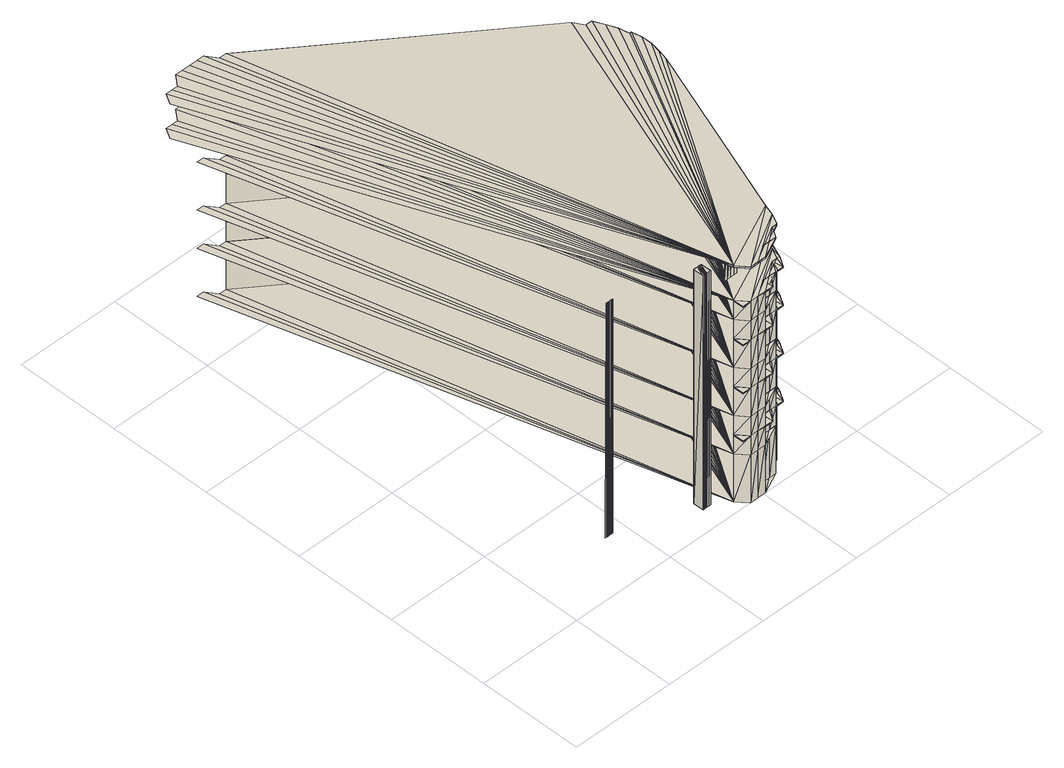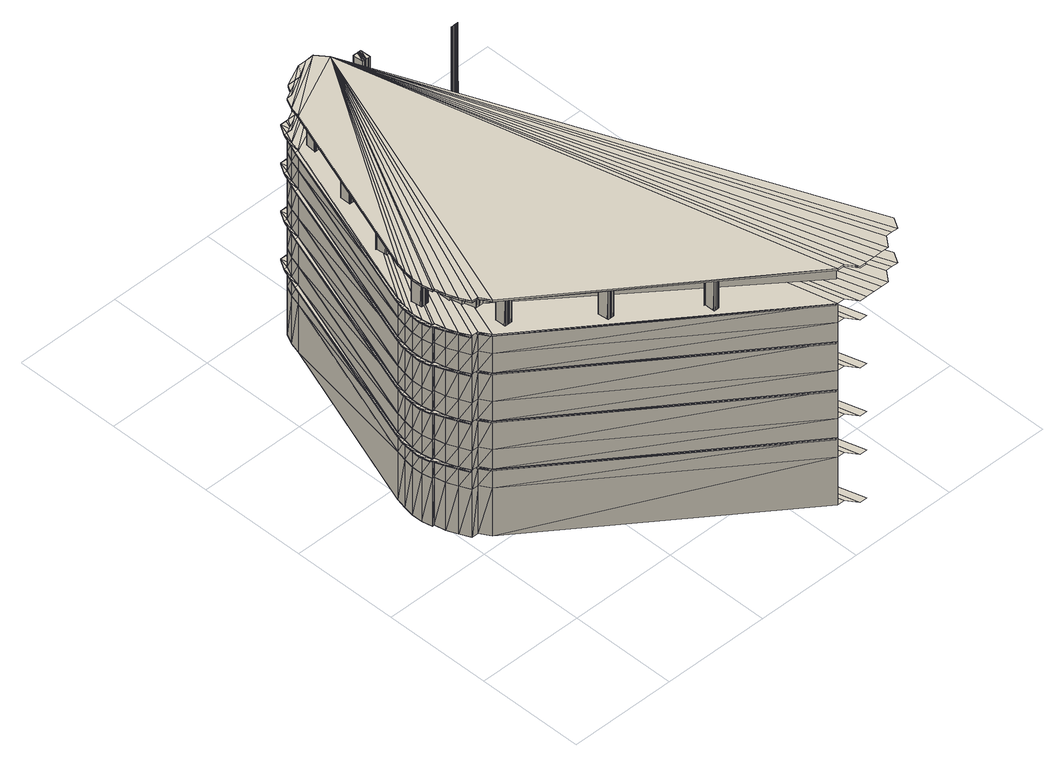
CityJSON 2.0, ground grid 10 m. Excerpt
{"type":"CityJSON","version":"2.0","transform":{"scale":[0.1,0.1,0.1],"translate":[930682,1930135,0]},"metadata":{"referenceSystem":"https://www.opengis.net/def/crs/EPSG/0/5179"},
"CityObjects":{
"building1":{"type":"Building","geometry":[{"type":"MultiSurface","lod":"3","boundaries":[[[0,1,2]],[[3,4,2]],[[5,6,7]],[[2,4,0]],[[0,1,8]],[[1,5,7]],[[9,8,1]],[[8,4,0]],[[6,1,7]],[[1,0,7]],[[4,7,0]],[[9,1,7]],[[7,4,9]],[[8,9,4]],[[4,7,10]],[[7,4,11]],[[11,10,7]],[[10,11,4]],[[12,13,11]],[[10,11,13]],[[11,10,12]],[[13,12,10]],[[13,14,10]],[[14,15,10]],[[12,11,16]],[[10,15,13]],[[17,11,12]],[[12,13,16]],[[13,12,14]],[[14,16,13]],[[16,14,12]],[[15,14,13]],[[16,17,12]],[[16,11,17]],[[16,14,17]],[[15,17,14]],[[17,15,16]],[[14,16,15]],[[18,19,20]],[[21,22,23]],[[24,25,26]],[[27,26,25]],[[28,18,20]],[[29,21,23]],[[30,31,24]],[[25,24,31]],[[26,27,32]],[[33,32,27]],[[25,34,27]],[[31,34,25]],[[32,33,35]],[[36,35,33]],[[27,34,33]],[[35,36,37]],[[38,39,30]],[[31,30,39]],[[40,37,36]],[[24,26,41]],[[33,34,36]],[[39,34,31]],[[30,24,41]],[[26,32,41]],[[42,28,20]],[[43,29,23]],[[39,38,44]],[[36,34,40]],[[45,44,38]],[[32,35,41]],[[44,34,39]],[[37,40,46]],[[47,46,40]],[[38,30,41]],[[35,37,41]],[[34,48,40]],[[45,38,41]],[[44,45,34]],[[40,49,47]],[[50,37,46]],[[41,34,45]],[[48,51,40]],[[41,37,52]],[[53,49,40]],[[51,53,40]],[[46,47,50]],[[49,50,47]],[[52,48,41]],[[34,41,48]],[[52,37,54]],[[55,37,50]],[[54,51,52]],[[48,52,51]],[[54,37,55]],[[56,42,20]],[[57,43,23]],[[50,49,55]],[[53,55,49]],[[51,54,53]],[[55,53,54]],[[58,56,20]],[[59,57,23]],[[60,58,20]],[[61,59,23]],[[62,63,64]],[[65,66,67]],[[68,69,70]],[[71,72,73]],[[74,60,20]],[[75,61,23]],[[76,64,63]],[[77,67,66]],[[78,70,69]],[[79,73,72]],[[80,76,63]],[[64,81,62]],[[82,77,66]],[[67,83,65]],[[84,78,69]],[[70,85,68]],[[20,79,72]],[[73,86,71]],[[87,63,88]],[[63,62,80]],[[63,89,80]],[[89,66,90]],[[66,65,82]],[[66,91,82]],[[91,69,92]],[[69,68,84]],[[69,93,84]],[[93,72,94]],[[72,71,20]],[[95,96,97]],[[98,87,99]],[[80,88,63]],[[81,80,62]],[[90,80,89]],[[82,90,66]],[[83,82,65]],[[92,82,91]],[[84,92,69]],[[85,84,68]],[[94,84,93]],[[20,94,72]],[[86,20,71]],[[23,97,96]],[[88,99,87]],[[100,74,20]],[[101,75,23]],[[102,88,103]],[[104,90,105]],[[106,92,107]],[[108,94,109]],[[110,97,111]],[[112,99,113]],[[114,100,20]],[[115,101,23]],[[63,87,116]],[[117,116,87]],[[118,116,62]],[[63,62,116]],[[116,118,63]],[[62,63,118]],[[89,63,119]],[[116,119,63]],[[66,89,120]],[[119,120,89]],[[121,120,65]],[[66,65,120]],[[120,121,66]],[[65,66,121]],[[91,66,122]],[[120,122,66]],[[69,91,123]],[[122,123,91]],[[124,123,68]],[[69,68,123]],[[123,124,69]],[[68,69,124]],[[93,69,125]],[[123,125,69]],[[72,93,126]],[[125,126,93]],[[127,126,71]],[[72,71,126]],[[126,127,72]],[[71,72,127]],[[96,95,128]],[[129,128,95]],[[87,98,117]],[[130,117,98]],[[131,114,20]],[[132,115,23]],[[133,88,102]],[[134,90,104]],[[135,92,106]],[[136,94,108]],[[137,97,110]],[[138,99,112]],[[139,88,133]],[[140,90,134]],[[141,92,135]],[[142,94,136]],[[143,97,137]],[[144,99,138]],[[145,146,117]],[[146,147,116]],[[146,148,116]],[[148,149,119]],[[149,150,120]],[[149,151,120]],[[151,152,122]],[[152,153,123]],[[152,154,123]],[[154,155,125]],[[155,156,126]],[[157,158,129]],[[159,145,130]],[[116,117,146]],[[118,116,147]],[[119,116,148]],[[120,119,149]],[[121,120,150]],[[122,120,151]],[[123,122,152]],[[124,123,153]],[[125,123,154]],[[126,125,155]],[[127,126,156]],[[128,129,158]],[[117,130,145]],[[160,146,116]],[[147,161,118]],[[162,149,120]],[[150,163,121]],[[164,152,123]],[[153,165,124]],[[166,155,126]],[[156,167,127]],[[168,169,170]],[[171,170,169]],[[161,160,118]],[[163,162,121]],[[165,164,124]],[[167,166,127]],[[116,118,160]],[[120,121,162]],[[123,124,164]],[[126,127,166]],[[72,172,20]],[[96,173,23]],[[169,168,174]],[[175,174,168]],[[126,176,72]],[[128,177,96]],[[178,179,175]],[[174,175,179]],[[155,180,126]],[[158,181,128]],[[161,147,182]],[[163,150,183]],[[165,153,184]],[[167,156,185]],[[186,182,147]],[[187,183,150]],[[188,184,153]],[[189,185,156]],[[182,190,161]],[[183,191,163]],[[184,192,165]],[[185,193,167]],[[160,161,190]],[[162,163,191]],[[164,165,192]],[[166,167,193]],[[146,145,194]],[[147,146,186]],[[148,146,195]],[[149,148,196]],[[150,149,187]],[[151,149,197]],[[152,151,198]],[[153,152,188]],[[154,152,199]],[[155,154,200]],[[156,155,189]],[[158,157,201]],[[145,159,202]],[[190,194,160]],[[191,196,162]],[[192,198,164]],[[193,200,166]],[[202,194,145]],[[194,186,146]],[[194,195,146]],[[195,196,148]],[[196,187,149]],[[196,197,149]],[[197,198,151]],[[198,188,152]],[[198,199,152]],[[199,200,154]],[[200,189,155]],[[203,201,157]],[[204,202,159]],[[146,160,194]],[[149,162,196]],[[152,164,198]],[[155,166,200]],[[205,206,178]],[[179,178,206]],[[200,207,155]],[[201,208,158]],[[206,205,209]],[[210,209,205]],[[194,190,211]],[[196,191,212]],[[198,192,213]],[[200,193,214]],[[215,211,190]],[[216,212,191]],[[217,213,192]],[[218,214,193]],[[194,202,211]],[[219,211,202]],[[211,220,194]],[[186,194,220]],[[195,194,221]],[[211,221,194]],[[196,195,212]],[[221,212,195]],[[212,222,196]],[[187,196,222]],[[197,196,223]],[[212,223,196]],[[198,197,213]],[[223,213,197]],[[213,224,198]],[[188,198,224]],[[199,198,225]],[[213,225,198]],[[200,199,214]],[[225,214,199]],[[214,226,200]],[[189,200,226]],[[201,203,227]],[[228,227,203]],[[202,204,219]],[[229,219,204]],[[190,182,215]],[[191,183,216]],[[192,184,217]],[[193,185,218]],[[230,215,182]],[[231,216,183]],[[232,217,184]],[[233,218,185]],[[180,234,126]],[[181,235,128]],[[220,230,186]],[[222,231,187]],[[224,232,188]],[[226,233,189]],[[182,186,230]],[[183,187,231]],[[184,188,232]],[[185,189,233]],[[207,180,155]],[[208,181,158]],[[145,117,236]],[[148,119,237]],[[151,122,238]],[[154,125,239]],[[157,129,240]],[[159,130,241]],[[202,145,242]],[[195,148,243]],[[197,151,244]],[[199,154,245]],[[203,157,246]],[[204,159,247]],[[209,210,248]],[[249,248,210]],[[214,207,200]],[[227,208,201]],[[176,172,72]],[[177,173,96]],[[87,88,250]],[[89,90,251]],[[91,92,252]],[[93,94,253]],[[95,97,254]],[[98,99,255]],[[117,87,256]],[[119,89,257]],[[122,91,258]],[[125,93,259]],[[129,95,260]],[[130,98,261]],[[234,176,126]],[[235,177,128]],[[248,249,262]],[[263,262,249]],[[219,202,242]],[[221,195,243]],[[223,197,244]],[[225,199,245]],[[228,203,246]],[[229,204,247]],[[262,263,264]],[[265,264,263]],[[211,219,266]],[[220,211,267]],[[221,211,243]],[[212,221,268]],[[222,212,269]],[[223,212,244]],[[213,223,270]],[[224,213,271]],[[225,213,245]],[[214,225,207]],[[226,214,272]],[[227,228,208]],[[219,229,242]],[[242,266,219]],[[266,267,211]],[[266,243,211]],[[243,268,221]],[[268,269,212]],[[268,244,212]],[[244,270,223]],[[270,271,213]],[[270,245,213]],[[245,207,225]],[[207,272,214]],[[246,208,228]],[[247,242,229]],[[211,215,266]],[[267,273,220]],[[212,216,268]],[[269,274,222]],[[213,217,270]],[[271,275,224]],[[214,218,207]],[[272,276,226]],[[264,265,277]],[[278,277,265]],[[230,220,273]],[[231,222,274]],[[232,224,275]],[[233,226,276]],[[279,266,215]],[[280,268,216]],[[281,270,217]],[[282,207,218]],[[273,279,230]],[[274,280,231]],[[275,281,232]],[[276,282,233]],[[215,230,279]],[[216,231,280]],[[217,232,281]],[[218,233,282]],[[242,145,236]],[[243,148,237]],[[244,151,238]],[[245,154,239]],[[246,157,240]],[[247,159,241]],[[277,278,283]],[[284,283,278]],[[236,117,285]],[[237,119,286]],[[238,122,287]],[[239,125,288]],[[240,129,289]],[[241,130,290]],[[291,292,267]],[[293,294,269]],[[295,296,271]],[[297,298,272]],[[266,242,299]],[[267,266,291]],[[243,266,237]],[[268,243,300]],[[269,268,293]],[[244,268,238]],[[270,244,301]],[[271,270,295]],[[245,270,239]],[[207,245,180]],[[272,207,297]],[[208,246,181]],[[242,247,236]],[[236,299,242]],[[299,291,266]],[[299,237,266]],[[237,300,243]],[[300,293,268]],[[300,238,268]],[[238,301,244]],[[301,295,270]],[[301,239,270]],[[239,180,245]],[[180,297,207]],[[240,181,246]],[[241,236,247]],[[273,267,292]],[[274,269,294]],[[275,271,296]],[[276,272,298]],[[266,279,299]],[[268,280,300]],[[270,281,301]],[[207,282,180]],[[292,302,273]],[[279,273,302]],[[294,303,274]],[[280,274,303]],[[296,304,275]],[[281,275,304]],[[298,305,276]],[[282,276,305]],[[302,299,279]],[[303,300,280]],[[304,301,281]],[[305,180,282]],[[285,117,256]],[[286,119,257]],[[287,122,258]],[[288,125,259]],[[289,129,260]],[[290,130,261]],[[306,131,20]],[[307,132,23]],[[256,87,250]],[[257,89,251]],[[258,91,252]],[[259,93,253]],[[260,95,254]],[[261,98,255]],[[299,302,308]],[[300,303,309]],[[301,304,310]],[[180,305,234]],[[299,236,308]],[[285,308,236]],[[308,311,299]],[[291,299,311]],[[237,299,286]],[[308,286,299]],[[300,237,309]],[[286,309,237]],[[309,312,300]],[[293,300,312]],[[238,300,287]],[[309,287,300]],[[301,238,310]],[[287,310,238]],[[310,313,301]],[[295,301,313]],[[239,301,288]],[[310,288,301]],[[180,239,234]],[[288,234,239]],[[234,314,180]],[[297,180,314]],[[181,240,235]],[[289,235,240]],[[236,241,285]],[[290,285,241]],[[315,308,302]],[[316,309,303]],[[317,310,304]],[[318,234,305]],[[311,319,291]],[[312,320,293]],[[313,321,295]],[[314,322,297]],[[302,292,315]],[[303,294,316]],[[304,296,317]],[[305,298,318]],[[319,315,292]],[[320,316,294]],[[321,317,296]],[[322,318,298]],[[292,291,319]],[[294,293,320]],[[296,295,321]],[[298,297,322]],[[323,88,139]],[[324,90,140]],[[325,92,141]],[[326,94,142]],[[327,97,143]],[[328,99,144]],[[329,330,331]],[[331,332,333]],[[334,333,332]],[[332,331,330]],[[329,330,335]],[[336,335,330]],[[335,336,329]],[[330,329,336]],[[330,337,332]],[[330,337,336]],[[332,337,334]],[[330,329,338]],[[339,338,329]],[[329,331,340]],[[331,333,340]],[[338,337,330]],[[329,335,340]],[[333,334,341]],[[342,341,334]],[[308,285,343]],[[256,343,285]],[[343,344,308]],[[311,308,344]],[[286,308,257]],[[343,257,308]],[[309,286,345]],[[257,345,286]],[[345,346,309]],[[312,309,346]],[[287,309,258]],[[345,258,309]],[[310,287,347]],[[258,347,287]],[[347,348,310]],[[313,310,348]],[[288,310,259]],[[347,259,310]],[[234,288,176]],[[259,176,288]],[[176,349,234]],[[314,234,349]],[[235,289,177]],[[260,177,289]],[[285,290,256]],[[261,256,290]],[[339,329,340]],[[340,337,339]],[[338,339,337]],[[337,350,334]],[[344,351,311]],[[346,352,312]],[[348,353,313]],[[349,354,314]],[[308,315,343]],[[309,316,345]],[[310,317,347]],[[234,318,176]],[[350,355,334]],[[340,333,356]],[[334,357,342]],[[358,333,341]],[[355,357,334]],[[319,311,351]],[[320,312,352]],[[321,313,353]],[[322,314,354]],[[172,359,20]],[[173,360,23]],[[361,343,315]],[[362,345,316]],[[363,347,317]],[[364,176,318]],[[356,350,340]],[[337,340,350]],[[356,333,365]],[[351,361,319]],[[352,362,320]],[[353,363,321]],[[354,364,322]],[[315,319,361]],[[316,320,362]],[[317,321,363]],[[318,322,364]],[[341,342,358]],[[357,358,342]],[[365,333,358]],[[365,355,356]],[[350,356,355]],[[355,365,357]],[[358,357,365]],[[366,367,368]],[[369,368,367]],[[250,370,256]],[[370,371,343]],[[370,251,343]],[[251,372,257]],[[372,373,345]],[[372,252,345]],[[252,374,258]],[[374,375,347]],[[374,253,347]],[[253,172,259]],[[172,376,176]],[[254,173,260]],[[255,250,261]],[[367,366,377]],[[378,377,366]],[[343,256,370]],[[344,343,371]],[[257,343,251]],[[345,257,372]],[[346,345,373]],[[258,345,252]],[[347,258,374]],[[348,347,375]],[[259,347,253]],[[176,259,172]],[[349,176,376]],[[177,260,173]],[[256,261,250]],[[343,361,370]],[[345,362,372]],[[347,363,374]],[[176,364,172]],[[368,379,366]],[[371,380,344]],[[373,381,346]],[[375,382,348]],[[376,383,349]],[[366,379,378]],[[377,378,384]],[[385,384,378]],[[386,370,361]],[[387,372,362]],[[388,374,363]],[[389,172,364]],[[390,391,369]],[[368,369,391]],[[351,344,380]],[[352,346,381]],[[353,348,382]],[[354,349,383]],[[391,379,368]],[[369,367,392]],[[367,377,392]],[[378,379,385]],[[380,386,351]],[[361,351,386]],[[381,387,352]],[[362,352,387]],[[382,388,353]],[[363,353,388]],[[383,389,354]],[[364,354,389]],[[384,385,393]],[[394,393,385]],[[377,384,392]],[[390,369,392]],[[385,379,394]],[[384,393,392]],[[391,390,379]],[[393,394,395]],[[392,379,390]],[[396,395,394]],[[379,397,394]],[[394,398,396]],[[399,398,394]],[[400,393,395]],[[395,396,401]],[[399,401,396]],[[401,400,395]],[[392,393,402]],[[403,399,394]],[[398,399,396]],[[402,397,392]],[[379,392,397]],[[397,403,394]],[[401,393,400]],[[404,393,401]],[[401,399,400]],[[399,401,398]],[[398,400,399]],[[400,398,401]],[[402,393,404]],[[401,399,404]],[[403,404,399]],[[397,402,403]],[[404,403,402]],[[405,406,407]],[[408,407,406]],[[409,306,20]],[[410,307,23]],[[359,411,20]],[[360,412,23]],[[413,409,20]],[[414,410,23]],[[411,415,20]],[[412,416,23]],[[417,418,419]],[[420,419,418]],[[421,413,20]],[[422,414,23]],[[415,423,20]],[[416,424,23]],[[425,421,20]],[[426,422,23]],[[427,425,20]],[[428,426,23]],[[429,427,20]],[[430,428,23]],[[431,432,417]],[[418,417,432]],[[419,420,433]],[[434,433,420]],[[423,429,20]],[[424,430,23]],[[418,435,420]],[[432,435,418]],[[420,435,434]],[[433,434,436]],[[437,436,434]],[[417,419,438]],[[431,417,438]],[[419,433,438]],[[439,440,431]],[[432,431,440]],[[434,435,437]],[[440,435,432]],[[433,436,438]],[[436,437,441]],[[442,441,437]],[[439,431,438]],[[443,436,441]],[[437,444,442]],[[440,439,435]],[[438,435,439]],[[435,445,437]],[[283,284,446]],[[447,446,284]],[[441,442,443]],[[444,443,442]],[[445,448,437]],[[449,444,437]],[[438,436,450]],[[448,449,437]],[[435,438,445]],[[450,445,438]],[[451,436,443]],[[452,323,453]],[[139,453,323]],[[453,454,452]],[[455,452,454]],[[324,452,140]],[[453,140,452]],[[456,324,457]],[[140,457,324]],[[457,458,456]],[[459,456,458]],[[325,456,141]],[[457,141,456]],[[460,325,461]],[[141,461,325]],[[461,462,460]],[[463,460,462]],[[326,460,142]],[[461,142,460]],[[306,326,131]],[[142,131,326]],[[131,464,306]],[[465,306,464]],[[307,327,132]],[[143,132,327]],[[323,328,139]],[[144,139,328]],[[450,436,466]],[[454,467,455]],[[458,468,459]],[[462,469,463]],[[464,470,465]],[[452,471,453]],[[456,472,457]],[[460,473,461]],[[306,474,131]],[[466,436,451]],[[466,448,450]],[[445,450,448]],[[443,444,451]],[[449,451,444]],[[475,453,471]],[[476,455,467]],[[477,457,472]],[[478,459,468]],[[479,461,473]],[[480,463,469]],[[481,131,474]],[[482,465,470]],[[467,475,476]],[[471,476,475]],[[468,477,478]],[[472,478,477]],[[469,479,480]],[[473,480,479]],[[470,481,482]],[[474,482,481]],[[451,449,466]],[[448,466,449]],[[250,88,483]],[[251,90,484]],[[252,92,485]],[[253,94,486]],[[254,97,487]],[[255,99,488]],[[489,490,491]],[[492,491,490]],[[493,494,489]],[[490,489,494]],[[491,492,495]],[[496,495,492]],[[490,497,492]],[[494,497,490]],[[492,497,496]],[[498,499,496]],[[495,496,499]],[[489,491,500]],[[493,489,500]],[[491,495,500]],[[494,493,501]],[[502,501,493]],[[496,497,498]],[[501,497,494]],[[495,499,500]],[[499,498,503]],[[504,503,498]],[[502,493,500]],[[497,505,498]],[[506,499,503]],[[498,507,504]],[[501,502,497]],[[500,497,502]],[[500,499,508]],[[505,509,498]],[[509,507,498]],[[503,504,506]],[[507,506,504]],[[508,505,500]],[[497,500,505]],[[510,499,506]],[[508,499,510]],[[510,509,508]],[[506,507,510]],[[509,510,507]],[[505,508,509]],[[370,250,511]],[[371,370,512]],[[251,370,484]],[[372,251,513]],[[373,372,514]],[[252,372,485]],[[374,252,515]],[[375,374,516]],[[253,374,486]],[[172,253,359]],[[376,172,517]],[[173,254,360]],[[250,255,483]],[[483,511,250]],[[511,512,370]],[[511,484,370]],[[484,513,251]],[[513,514,372]],[[513,485,372]],[[485,515,252]],[[515,516,374]],[[515,486,374]],[[486,359,253]],[[359,517,172]],[[487,360,254]],[[488,483,255]],[[512,518,371]],[[514,519,373]],[[516,520,375]],[[517,521,376]],[[370,386,511]],[[372,387,513]],[[374,388,515]],[[172,389,359]],[[380,371,518]],[[381,373,519]],[[382,375,520]],[[383,376,521]],[[522,511,386]],[[523,513,387]],[[524,515,388]],[[525,359,389]],[[518,522,380]],[[386,380,522]],[[519,523,381]],[[387,381,523]],[[520,524,382]],[[388,382,524]],[[521,525,383]],[[389,383,525]],[[526,527,528]],[[529,528,527]],[[528,529,526]],[[527,526,529]],[[530,531,526]],[[527,526,531]],[[526,527,530]],[[531,530,527]],[[527,532,529]],[[531,532,527]],[[530,531,533]],[[534,533,531]],[[526,528,535]],[[531,530,536]],[[537,536,530]],[[536,532,531]],[[530,526,535]],[[531,532,534]],[[533,534,538]],[[539,538,534]],[[540,88,323]],[[541,90,324]],[[542,92,325]],[[543,94,326]],[[544,97,327]],[[545,99,328]],[[530,533,535]],[[534,532,539]],[[537,530,535]],[[533,538,535]],[[483,88,546]],[[484,90,547]],[[485,92,548]],[[486,94,549]],[[487,97,550]],[[488,99,551]],[[538,539,552]],[[553,552,539]],[[532,554,539]],[[535,532,537]],[[536,537,532]],[[555,556,539]],[[535,538,557]],[[554,558,539]],[[558,555,539]],[[539,556,553]],[[559,538,552]],[[552,553,560]],[[532,535,554]],[[555,560,553]],[[557,554,535]],[[561,538,560]],[[556,555,553]],[[560,559,552]],[[560,538,559]],[[562,88,540]],[[563,90,541]],[[564,92,542]],[[565,94,543]],[[566,97,544]],[[567,99,545]],[[557,538,561]],[[560,555,559]],[[556,559,555]],[[559,556,560]],[[555,560,556]],[[558,561,555]],[[561,558,557]],[[554,557,558]],[[560,555,561]],[[546,88,568]],[[547,90,569]],[[548,92,570]],[[549,94,571]],[[550,97,572]],[[551,99,573]],[[574,88,562]],[[575,90,563]],[[576,92,564]],[[577,94,565]],[[578,97,566]],[[579,99,567]],[[568,88,580]],[[569,90,581]],[[570,92,582]],[[571,94,583]],[[572,97,584]],[[573,99,585]],[[586,88,574]],[[587,90,575]],[[588,92,576]],[[589,94,577]],[[590,97,578]],[[591,99,579]],[[592,88,586]],[[593,90,587]],[[594,92,588]],[[595,94,589]],[[596,97,590]],[[597,99,591]],[[598,88,592]],[[599,90,593]],[[600,92,594]],[[601,94,595]],[[602,97,596]],[[603,99,597]],[[580,88,598]],[[581,90,599]],[[582,92,600]],[[583,94,601]],[[584,97,602]],[[585,99,603]],[[604,605,405]],[[406,405,605]],[[606,607,447]],[[446,447,607]],[[608,609,610]],[[611,612,604]],[[605,604,612]],[[613,610,609]],[[614,615,608]],[[609,608,615]],[[610,613,616]],[[617,616,613]],[[607,606,618]],[[619,618,606]],[[609,620,613]],[[621,622,611]],[[612,611,622]],[[615,620,609]],[[613,620,617]],[[623,624,617]],[[622,621,625]],[[616,617,624]],[[626,625,621]],[[608,610,627]],[[628,629,630]],[[629,628,626]],[[625,626,628]],[[631,630,629]],[[618,619,632]],[[633,632,619]],[[614,608,627]],[[610,616,627]],[[615,614,634]],[[635,634,614]],[[617,620,623]],[[634,620,615]],[[616,624,627]],[[632,633,631]],[[630,631,633]],[[624,623,636]],[[637,636,623]],[[635,614,627]],[[620,638,623]],[[634,635,620]],[[627,620,635]],[[627,624,639]],[[638,640,623]],[[641,624,636]],[[623,642,637]],[[636,637,643]],[[644,643,637]],[[639,638,627]],[[620,627,638]],[[640,642,623]],[[642,644,637]],[[643,641,636]],[[639,624,645]],[[645,640,639]],[[638,639,640]],[[645,624,641]],[[643,644,641]],[[642,641,644]],[[641,642,645]],[[640,645,642]],[[646,647,648]],[[649,648,647]],[[650,651,646]],[[647,646,651]],[[651,652,647]],[[647,652,649]],[[648,649,653]],[[654,653,649]],[[651,650,655]],[[646,648,656]],[[649,652,654]],[[653,654,657]],[[658,657,654]],[[659,655,650]],[[650,646,656]],[[655,652,651]],[[648,653,656]],[[654,652,658]],[[660,661,659]],[[655,659,661]],[[661,652,655]],[[653,657,656]],[[659,650,656]],[[662,663,658]],[[657,658,663]],[[660,659,656]],[[661,660,652]],[[656,652,660]],[[652,664,658]],[[658,665,662]],[[666,657,663]],[[664,667,658]],[[656,657,668]],[[669,665,658]],[[663,662,670]],[[671,670,662]],[[667,669,658]],[[670,666,663]],[[665,671,662]],[[668,664,656]],[[652,656,664]],[[668,657,672]],[[673,657,666]],[[670,671,666]],[[665,666,671]],[[672,657,673]],[[664,668,667]],[[672,667,668]],[[669,673,665]],[[666,665,673]],[[673,669,672]],[[667,672,669]],[[323,452,540]],[[452,455,674]],[[452,324,674]],[[324,456,541]],[[456,459,675]],[[456,325,675]],[[325,460,542]],[[460,463,676]],[[460,326,676]],[[326,306,543]],[[306,465,409]],[[327,307,544]],[[328,323,545]],[[674,540,452]],[[677,674,455]],[[541,674,324]],[[675,541,456]],[[678,675,459]],[[542,675,325]],[[676,542,460]],[[679,676,463]],[[543,676,326]],[[409,543,306]],[[680,409,465]],[[410,544,307]],[[540,545,323]],[[511,483,681]],[[546,681,483]],[[681,682,511]],[[512,511,682]],[[484,511,547]],[[681,547,511]],[[513,484,683]],[[547,683,484]],[[683,684,513]],[[514,513,684]],[[485,513,548]],[[683,548,513]],[[515,485,685]],[[548,685,485]],[[685,686,515]],[[516,515,686]],[[486,515,549]],[[685,549,515]],[[359,486,411]],[[549,411,486]],[[411,687,359]],[[517,359,687]],[[360,487,412]],[[550,412,487]],[[483,488,546]],[[551,546,488]],[[674,688,452]],[[455,476,677]],[[675,689,456]],[[459,478,678]],[[676,690,460]],[[463,480,679]],[[409,691,306]],[[465,482,680]],[[511,522,681]],[[513,523,683]],[[515,524,685]],[[359,525,411]],[[682,692,512]],[[684,693,514]],[[686,694,516]],[[687,695,517]],[[471,452,688]],[[696,677,476]],[[472,456,689]],[[697,678,478]],[[473,460,690]],[[698,679,480]],[[474,306,691]],[[699,680,482]],[[700,681,522]],[[701,683,523]],[[702,685,524]],[[703,411,525]],[[476,471,696]],[[478,472,697]],[[480,473,698]],[[482,474,699]],[[688,696,471]],[[689,697,472]],[[690,698,473]],[[691,699,474]],[[518,512,692]],[[519,514,693]],[[520,516,694]],[[521,517,695]],[[692,700,518]],[[522,518,700]],[[693,701,519]],[[523,519,701]],[[694,702,520]],[[524,520,702]],[[695,703,521]],[[525,521,703]],[[704,562,674]],[[540,674,562]],[[674,677,704]],[[705,704,677]],[[563,704,541]],[[674,541,704]],[[706,563,675]],[[541,675,563]],[[675,678,706]],[[707,706,678]],[[564,706,542]],[[675,542,706]],[[708,564,676]],[[542,676,564]],[[676,679,708]],[[709,708,679]],[[565,708,543]],[[676,543,708]],[[413,565,409]],[[543,409,565]],[[409,680,413]],[[710,413,680]],[[414,566,410]],[[544,410,566]],[[562,567,540]],[[545,540,567]],[[681,546,711]],[[682,681,712]],[[547,681,569]],[[683,547,713]],[[684,683,714]],[[548,683,570]],[[685,548,715]],[[686,685,716]],[[549,685,571]],[[411,549,415]],[[687,411,717]],[[412,550,416]],[[546,551,568]],[[704,718,674]],[[677,696,705]],[[706,719,675]],[[678,697,707]],[[708,720,676]],[[679,698,709]],[[413,721,409]],[[680,699,710]],[[568,711,546]],[[711,712,681]],[[711,569,681]],[[569,713,547]],[[713,714,683]],[[713,570,683]],[[570,715,548]],[[715,716,685]],[[715,571,685]],[[571,415,549]],[[415,717,411]],[[572,416,550]],[[573,568,551]],[[712,722,682]],[[714,723,684]],[[716,724,686]],[[717,725,687]],[[681,700,711]],[[683,701,713]],[[685,702,715]],[[411,703,415]],[[688,674,718]],[[689,675,719]],[[690,676,720]],[[691,409,721]],[[726,705,696]],[[727,707,697]],[[728,709,698]],[[729,710,699]],[[696,688,726]],[[718,726,688]],[[697,689,727]],[[719,727,689]],[[698,690,728]],[[720,728,690]],[[699,691,729]],[[721,729,691]],[[692,682,722]],[[693,684,723]],[[694,686,724]],[[695,687,725]],[[730,711,700]],[[731,713,701]],[[732,715,702]],[[733,415,703]],[[722,730,692]],[[700,692,730]],[[723,731,693]],[[701,693,731]],[[724,732,694]],[[702,694,732]],[[725,733,695]],[[703,695,733]],[[734,574,704]],[[562,704,574]],[[704,705,734]],[[735,734,705]],[[575,734,563]],[[704,563,734]],[[736,575,706]],[[563,706,575]],[[706,707,736]],[[737,736,707]],[[576,736,564]],[[706,564,736]],[[738,576,708]],[[564,708,576]],[[708,709,738]],[[739,738,709]],[[577,738,565]],[[708,565,738]],[[421,577,413]],[[565,413,577]],[[413,710,421]],[[740,421,710]],[[422,578,414]],[[566,414,578]],[[574,579,562]],[[567,562,579]],[[734,741,704]],[[705,726,735]],[[736,742,706]],[[707,727,737]],[[738,743,708]],[[709,728,739]],[[421,744,413]],[[710,729,740]],[[711,568,745]],[[580,745,568]],[[745,746,711]],[[712,711,746]],[[569,711,581]],[[745,581,711]],[[713,569,747]],[[581,747,569]],[[747,748,713]],[[714,713,748]],[[570,713,582]],[[747,582,713]],[[715,570,749]],[[582,749,570]],[[749,750,715]],[[716,715,750]],[[571,715,583]],[[749,583,715]],[[415,571,423]],[[583,423,571]],[[423,751,415]],[[717,415,751]],[[416,572,424]],[[584,424,572]],[[568,573,580]],[[585,580,573]],[[711,730,745]],[[713,731,747]],[[715,732,749]],[[415,733,423]],[[746,752,712]],[[748,753,714]],[[750,754,716]],[[751,755,717]],[[718,704,741]],[[756,735,726]],[[719,706,742]],[[757,737,727]],[[720,708,743]],[[758,739,728]],[[721,413,744]],[[759,740,729]],[[760,586,734]],[[574,734,586]],[[734,735,760]],[[761,760,735]],[[587,760,575]],[[734,575,760]],[[762,587,736]],[[575,736,587]],[[736,737,762]],[[763,762,737]],[[588,762,576]],[[736,576,762]],[[764,588,738]],[[576,738,588]],[[738,739,764]],[[765,764,739]],[[589,764,577]],[[738,577,764]],[[425,589,421]],[[577,421,589]],[[421,740,425]],[[766,425,740]],[[426,590,422]],[[578,422,590]],[[586,591,574]],[[579,574,591]],[[586,760,592]],[[760,761,767]],[[760,587,767]],[[587,762,593]],[[762,763,768]],[[762,588,768]],[[588,764,594]],[[764,765,769]],[[764,589,769]],[[589,425,595]],[[425,766,427]],[[590,426,596]],[[591,586,597]],[[767,592,760]],[[770,767,761]],[[593,767,587]],[[768,593,762]],[[771,768,763]],[[594,768,588]],[[769,594,764]],[[772,769,765]],[[595,769,589]],[[427,595,425]],[[773,427,766]],[[428,596,426]],[[592,597,586]],[[726,718,756]],[[741,756,718]],[[727,719,757]],[[742,757,719]],[[728,720,758]],[[743,758,720]],[[729,721,759]],[[744,759,721]],[[760,774,734]],[[735,756,761]],[[762,775,736]],[[737,757,763]],[[764,776,738]],[[739,758,765]],[[425,777,421]],[[740,759,766]],[[761,778,770]],[[763,779,771]],[[765,780,772]],[[766,781,773]],[[782,598,767]],[[592,767,598]],[[767,770,782]],[[783,782,770]],[[599,782,593]],[[767,593,782]],[[784,599,768]],[[593,768,599]],[[768,771,784]],[[785,784,771]],[[600,784,594]],[[768,594,784]],[[786,600,769]],[[594,769,600]],[[769,772,786]],[[787,786,772]],[[601,786,595]],[[769,595,786]],[[429,601,427]],[[595,427,601]],[[427,773,429]],[[788,429,773]],[[430,602,428]],[[596,428,602]],[[598,603,592]],[[597,592,603]],[[789,745,730]],[[790,747,731]],[[791,749,732]],[[792,423,733]],[[598,782,580]],[[782,783,745]],[[782,599,745]],[[599,784,581]],[[784,785,747]],[[784,600,747]],[[600,786,582]],[[786,787,749]],[[786,601,749]],[[601,429,583]],[[429,788,423]],[[602,430,584]],[[603,598,585]],[[745,580,782]],[[746,745,783]],[[581,745,599]],[[747,581,784]],[[748,747,785]],[[582,747,600]],[[749,582,786]],[[750,749,787]],[[583,749,601]],[[423,583,429]],[[751,423,788]],[[424,584,430]],[[580,585,598]],[[722,712,752]],[[723,714,753]],[[724,716,754]],[[725,717,755]],[[767,793,760]],[[768,794,762]],[[769,795,764]],[[427,796,425]],[[782,797,767]],[[784,798,768]],[[786,799,769]],[[429,800,427]],[[778,761,756]],[[779,763,757]],[[780,765,758]],[[781,766,759]],[[741,734,774]],[[742,736,775]],[[743,738,776]],[[744,421,777]],[[770,801,783]],[[771,802,785]],[[772,803,787]],[[773,804,788]],[[752,789,722]],[[730,722,789]],[[753,790,723]],[[731,723,790]],[[754,791,724]],[[732,724,791]],[[755,792,725]],[[733,725,792]],[[783,805,746]],[[785,806,748]],[[787,807,750]],[[788,808,751]],[[745,789,782]],[[747,790,784]],[[749,791,786]],[[423,792,429]],[[756,741,778]],[[774,778,741]],[[757,742,779]],[[775,779,742]],[[758,743,780]],[[776,780,743]],[[759,744,781]],[[777,781,744]],[[801,770,778]],[[802,771,779]],[[803,772,780]],[[804,773,781]],[[774,760,793]],[[775,762,794]],[[776,764,795]],[[777,425,796]],[[793,801,774]],[[794,802,775]],[[795,803,776]],[[796,804,777]],[[778,774,801]],[[779,775,802]],[[780,776,803]],[[781,777,804]],[[793,767,797]],[[794,768,798]],[[795,769,799]],[[796,427,800]],[[752,746,805]],[[753,748,806]],[[754,750,807]],[[755,751,808]],[[797,782,789]],[[798,784,790]],[[799,786,791]],[[800,429,792]],[[805,783,801]],[[806,785,802]],[[807,787,803]],[[808,788,804]],[[801,793,805]],[[802,794,806]],[[803,795,807]],[[804,796,808]],[[797,805,793]],[[798,806,794]],[[799,807,795]],[[800,808,796]],[[805,797,752]],[[789,752,797]],[[806,798,753]],[[790,753,798]],[[807,799,754]],[[791,754,799]],[[808,800,755]],[[792,755,800]]]}]}
},
"vertices":[
[81,50,0],[81,50,244],[80,50,0],[79,50,0],[83,50,0],[79,50,244],[80,50,244],[83,50,244],[82,50,0],[82,50,244],[84,50,0],[84,50,244],[86,50,244],[86,50,0],[87,50,0],[88,50,0],[87,50,244],[88,50,244],[6,450,210],[0,440,210],[178,10,210],[6,450,246],[0,440,246],[178,10,246],[155,20,244],[155,20,0],[156,20,244],[156,20,0],[12,450,210],[12,450,246],[155,30,244],[155,30,0],[157,20,244],[157,20,0],[159,30,0],[158,20,244],[158,20,0],[159,20,244],[156,30,244],[156,30,0],[159,20,0],[159,30,244],[18,450,210],[18,450,246],[157,30,0],[157,30,244],[161,20,244],[161,20,0],[160,30,0],[163,20,0],[163,20,244],[161,30,0],[160,30,244],[163,30,0],[161,30,244],[163,30,244],[26,460,210],[26,460,246],[33,460,210],[33,460,246],[41,460,210],[41,460,246],[186,0,69],[186,0,70],[178,0,69],[186,0,119],[186,0,120],[178,0,119],[186,0,169],[186,0,170],[178,0,169],[186,0,209],[186,0,210],[178,0,209],[49,460,210],[49,460,246],[178,0,70],[178,0,120],[178,0,170],[178,0,210],[178,10,70],[178,10,69],[178,10,120],[178,10,119],[178,10,170],[178,10,169],[178,10,209],[186,0,50],[178,10,50],[186,0,90],[178,10,90],[186,0,140],[178,10,140],[186,0,190],[178,10,190],[186,0,244],[186,0,246],[178,10,244],[186,0,0],[178,10,0],[56,460,210],[56,460,246],[56,460,50],[49,460,50],[56,460,90],[49,460,90],[56,460,140],[49,460,140],[56,460,190],[49,460,190],[56,460,244],[49,460,244],[56,460,0],[49,460,0],[63,450,210],[63,450,246],[194,0,70],[194,0,50],[194,0,69],[194,0,90],[194,0,120],[194,0,119],[194,0,140],[194,0,170],[194,0,169],[194,0,190],[194,0,210],[194,0,209],[194,0,246],[194,0,244],[194,0,0],[70,450,210],[70,450,246],[63,450,50],[63,450,90],[63,450,140],[63,450,190],[63,450,244],[63,450,0],[70,450,50],[70,450,90],[70,450,140],[70,450,190],[70,450,244],[70,450,0],[202,0,50],[202,0,70],[202,0,69],[202,0,90],[202,0,120],[202,0,119],[202,0,140],[202,0,170],[202,0,169],[202,0,190],[202,0,210],[202,0,209],[202,0,244],[202,0,246],[202,0,0],[203,0,70],[203,0,69],[203,0,120],[203,0,119],[203,0,170],[203,0,169],[203,0,210],[203,0,209],[191,30,210],[191,30,245],[188,30,210],[188,30,245],[242,40,210],[242,40,246],[194,30,245],[194,30,210],[239,30,210],[239,30,246],[198,30,210],[198,30,245],[229,20,210],[229,20,246],[210,0,69],[210,0,119],[210,0,169],[210,0,209],[209,10,69],[209,10,119],[209,10,169],[209,10,209],[210,0,70],[210,0,120],[210,0,170],[210,0,210],[209,10,70],[209,10,90],[209,10,120],[209,10,140],[209,10,170],[209,10,190],[209,10,210],[209,10,246],[209,10,50],[209,10,244],[209,10,0],[201,30,210],[201,30,245],[223,10,210],[223,10,246],[204,40,245],[204,40,210],[216,10,70],[216,10,120],[216,10,170],[216,10,210],[218,10,70],[218,10,120],[218,10,170],[218,10,210],[216,10,50],[216,10,69],[216,10,90],[216,10,119],[216,10,140],[216,10,169],[216,10,190],[216,10,209],[216,10,246],[216,10,244],[216,10,0],[218,10,69],[218,10,119],[218,10,169],[218,10,209],[234,20,210],[234,20,246],[229,20,50],[229,20,90],[229,20,140],[229,20,190],[229,20,244],[229,20,0],[223,10,50],[223,10,90],[223,10,140],[223,10,190],[223,10,244],[223,10,0],[206,40,245],[206,40,210],[242,40,50],[242,40,90],[242,40,140],[242,40,190],[242,40,244],[242,40,0],[239,30,50],[239,30,90],[239,30,140],[239,30,190],[239,30,244],[239,30,0],[209,40,245],[209,40,210],[211,40,245],[211,40,210],[223,10,70],[223,10,69],[223,10,120],[223,10,119],[223,10,170],[223,10,169],[223,10,209],[225,10,69],[225,10,119],[225,10,169],[225,10,209],[213,40,245],[213,40,210],[225,10,70],[225,10,120],[225,10,170],[225,10,210],[214,50,245],[214,50,210],[234,20,50],[234,20,90],[234,20,140],[234,20,190],[234,20,244],[234,20,0],[229,20,69],[231,10,69],[229,20,119],[231,10,119],[229,20,169],[231,10,169],[229,20,209],[231,10,209],[229,20,70],[229,20,120],[229,20,170],[231,10,70],[231,10,120],[231,10,170],[231,10,210],[281,290,210],[281,290,246],[234,20,70],[234,20,120],[234,20,170],[234,20,69],[234,20,119],[234,20,169],[234,20,209],[237,20,70],[237,20,120],[237,20,170],[237,20,210],[237,20,69],[237,20,119],[237,20,169],[237,20,209],[281,290,50],[281,290,90],[281,290,140],[281,290,190],[281,290,244],[281,290,0],[228,50,244],[228,50,0],[229,40,244],[229,40,0],[231,40,244],[231,40,0],[227,50,244],[227,50,0],[230,50,0],[229,50,0],[229,50,244],[230,50,244],[233,40,244],[233,40,0],[239,30,70],[239,30,69],[239,30,120],[239,30,119],[239,30,170],[239,30,169],[239,30,209],[232,50,0],[241,30,69],[241,30,119],[241,30,169],[241,30,209],[233,50,0],[232,50,244],[234,50,0],[234,50,244],[304,210,210],[304,210,246],[241,30,70],[241,30,120],[241,30,170],[241,30,210],[233,50,244],[136,380,0],[136,380,244],[137,380,0],[137,380,244],[242,40,70],[242,40,69],[242,40,120],[242,40,119],[242,40,170],[242,40,169],[242,40,209],[138,380,244],[138,380,0],[139,390,0],[245,40,69],[245,40,119],[245,40,169],[245,40,209],[139,380,244],[139,380,0],[245,40,70],[245,40,120],[245,40,170],[245,40,210],[138,390,244],[138,390,0],[139,390,244],[141,380,244],[141,380,0],[142,380,244],[142,380,0],[141,390,0],[144,380,0],[143,380,0],[144,380,244],[143,380,244],[141,390,244],[143,390,0],[143,390,244],[262,260,245],[262,260,210],[52,430,245],[52,430,210],[287,280,210],[287,280,246],[306,220,210],[306,220,246],[293,280,210],[293,280,246],[308,230,210],[308,230,246],[249,100,244],[249,100,0],[250,100,244],[250,100,0],[298,270,210],[298,270,246],[308,240,210],[308,240,246],[302,260,210],[302,260,246],[304,250,210],[304,250,246],[306,250,210],[306,250,246],[249,110,244],[249,110,0],[251,100,244],[251,100,0],[252,110,0],[253,100,244],[253,100,0],[252,110,244],[251,110,244],[251,110,0],[254,100,244],[254,100,0],[256,100,244],[256,100,0],[254,110,0],[275,220,245],[275,220,210],[255,110,0],[256,110,0],[254,110,244],[256,110,244],[281,290,70],[70,450,70],[70,450,69],[281,290,69],[281,290,120],[70,450,120],[70,450,119],[281,290,119],[281,290,170],[70,450,170],[70,450,169],[281,290,169],[70,450,209],[281,290,209],[255,110,244],[72,450,69],[72,450,119],[72,450,169],[72,450,209],[283,290,70],[283,290,120],[283,290,170],[283,290,210],[72,450,70],[283,290,69],[72,450,120],[283,290,119],[72,450,170],[283,290,169],[72,450,210],[283,290,209],[304,210,50],[304,210,90],[304,210,140],[304,210,190],[304,210,244],[304,210,0],[201,330,244],[201,330,0],[202,330,244],[202,330,0],[201,340,244],[201,340,0],[203,330,244],[203,330,0],[204,340,0],[205,330,0],[205,330,244],[204,340,244],[203,340,0],[203,340,244],[206,330,244],[206,330,0],[205,340,0],[208,330,244],[208,330,0],[205,340,244],[207,340,0],[207,340,244],[304,210,70],[304,210,69],[304,210,120],[304,210,119],[304,210,170],[304,210,169],[304,210,209],[306,210,69],[306,210,119],[306,210,169],[306,210,209],[306,210,70],[306,210,120],[306,210,170],[306,210,210],[270,160,244],[270,160,0],[269,160,244],[269,160,0],[271,160,244],[271,160,0],[273,170,0],[273,160,244],[273,160,0],[273,170,244],[272,170,0],[272,170,244],[274,160,244],[274,160,0],[287,280,50],[287,280,90],[287,280,140],[287,280,190],[287,280,244],[287,280,0],[306,220,50],[306,220,90],[306,220,140],[306,220,190],[306,220,244],[306,220,0],[276,160,244],[276,160,0],[274,170,0],[277,160,0],[278,160,0],[274,170,244],[276,170,0],[278,160,244],[277,160,244],[276,170,244],[293,280,50],[293,280,90],[293,280,140],[293,280,190],[293,280,244],[293,280,0],[308,230,50],[308,230,90],[308,230,140],[308,230,190],[308,230,244],[308,230,0],[298,270,50],[298,270,90],[298,270,140],[298,270,190],[298,270,244],[298,270,0],[308,240,50],[308,240,90],[308,240,140],[308,240,190],[308,240,244],[308,240,0],[302,260,50],[302,260,90],[302,260,140],[302,260,190],[302,260,244],[302,260,0],[304,250,50],[304,250,90],[304,250,140],[304,250,190],[304,250,244],[304,250,0],[306,250,50],[306,250,90],[306,250,140],[306,250,190],[306,250,244],[306,250,0],[266,260,245],[266,260,210],[277,230,210],[277,230,245],[261,280,244],[261,280,0],[262,280,244],[269,260,245],[269,260,210],[262,280,0],[261,290,244],[261,290,0],[263,280,244],[263,280,0],[278,230,245],[278,230,210],[264,290,0],[272,250,245],[272,250,210],[265,280,0],[265,280,244],[274,250,210],[274,250,245],[264,290,244],[276,240,210],[276,240,245],[277,240,210],[277,240,245],[278,240,245],[278,240,210],[263,290,0],[263,290,244],[266,280,244],[266,280,0],[265,290,0],[265,290,244],[267,290,0],[268,290,244],[268,290,0],[268,280,244],[268,280,0],[267,290,244],[291,220,244],[291,220,0],[293,220,244],[293,220,0],[291,230,244],[291,230,0],[294,230,0],[294,220,244],[294,220,0],[292,230,0],[294,230,244],[295,220,244],[295,220,0],[292,230,244],[293,230,244],[293,230,0],[297,220,0],[297,220,244],[296,230,0],[299,220,0],[299,220,244],[297,230,0],[296,230,244],[298,230,0],[298,220,244],[298,220,0],[297,230,244],[298,230,244],[287,280,70],[287,280,120],[287,280,170],[287,280,69],[287,280,119],[287,280,169],[287,280,209],[306,220,70],[306,220,69],[306,220,120],[306,220,119],[306,220,170],[306,220,169],[306,220,209],[289,280,70],[289,280,120],[289,280,170],[289,280,210],[309,220,69],[309,220,119],[309,220,169],[309,220,209],[289,280,69],[289,280,119],[289,280,169],[289,280,209],[309,220,70],[309,220,120],[309,220,170],[309,220,210],[293,280,70],[293,280,69],[293,280,120],[293,280,119],[293,280,170],[293,280,169],[293,280,209],[308,230,70],[308,230,69],[308,230,120],[308,230,119],[308,230,170],[308,230,169],[308,230,209],[295,280,70],[295,280,120],[295,280,170],[295,280,210],[310,230,69],[310,230,119],[310,230,169],[310,230,209],[295,280,69],[295,280,119],[295,280,169],[295,280,209],[310,230,70],[310,230,120],[310,230,170],[310,230,210],[298,270,70],[298,270,69],[298,270,120],[298,270,119],[298,270,170],[298,270,169],[298,270,209],[300,270,70],[300,270,120],[300,270,170],[300,270,210],[308,240,70],[308,240,69],[308,240,120],[308,240,119],[308,240,170],[308,240,169],[308,240,209],[311,240,69],[311,240,119],[311,240,169],[311,240,209],[300,270,69],[300,270,119],[300,270,169],[300,270,209],[302,260,70],[302,260,69],[302,260,120],[302,260,119],[302,260,170],[302,260,169],[302,260,209],[304,250,70],[304,250,120],[304,250,170],[304,250,69],[304,250,119],[304,250,169],[304,250,209],[304,260,70],[304,260,120],[304,260,170],[304,260,210],[304,260,69],[304,260,119],[304,260,169],[304,260,209],[306,250,70],[306,250,69],[306,250,120],[306,250,119],[306,250,170],[306,250,169],[306,250,209],[311,240,70],[311,240,120],[311,240,170],[311,240,210],[308,250,70],[308,250,120],[308,250,170],[308,250,210],[309,250,70],[309,250,120],[309,250,170],[309,250,210],[308,250,69],[308,250,119],[308,250,169],[308,250,209],[309,250,69],[309,250,119],[309,250,169],[309,250,209]
]}
